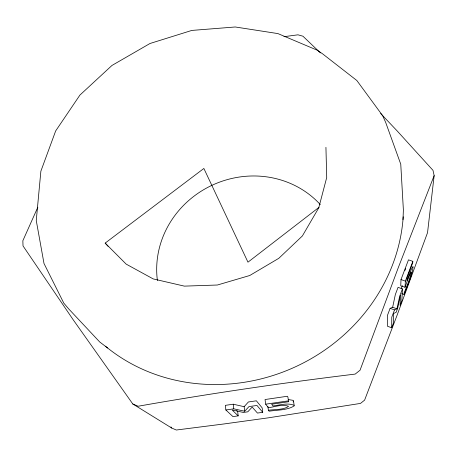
<?xml version="1.0" encoding="UTF-8"?>
<svg xmlns="http://www.w3.org/2000/svg" width="457" height="457" viewBox="0 0 457 457"><rect width="100%" height="100%" fill="white"/><g stroke="black" fill="none" stroke-linecap="round" stroke-linejoin="round"><path stroke-width="0.69" d="M391.666 327.772L391.775 317.181L394.511 309.926L396.939 308.818L399.726 296.09L402.44 288.904L398.058 287.362L395.345 294.537L392.649 307.275L390.118 308.344L387.37 315.587L387.456 326.229L391.666 327.772L393.471 322.968L393.637 313.485L396.162 312.262L397.659 308.281L400.509 295.256L400.086 305.373L401.874 300.609L402.44 288.904M402.994 219.657L403.382 209.934L400.76 164.194L385.674 122.402L382.703 115.77L356.831 80.501L322.488 53.766L317.301 50.224L277.919 33.59L235.258 26.98L191.814 30.425L149.976 43.506L111.982 65.442L79.918 95.085L55.663 130.942L40.873 171.175L36.257 220.542L44.003 263.5L63.791 303.117L68.607 308.795L99.683 341.945L107.635 348M404.097 294.479C407.484 285.391 411.854 276.382 413.151 266.711L412.631 266.842L411.471 269.03L406.919 280.787L407.107 277.725L412.717 262.849L412.831 261.335L408.484 259.844L401.006 279.587L400.749 285.779L405.022 287.282L408.798 276.793L411.077 271.995L411.123 273.377L408.449 282.169L404.182 292.897L404.097 294.479L401.703 293.634M405.022 287.282L405.376 281.118L412.831 261.335M380.687 113.536L397.264 131.033L432.996 170.352L434.15 175.625L427.541 232.67L396.865 315.827L364.6 400.138L360.504 403.411L268.179 417.858L224.016 423.953L176.311 430.02L171.741 428.055L132.793 403.977L73.131 319.689L23.021 245.912L22.85 240.742L37.834 207.198M404.965 270.401L405.696 268.465M434.15 175.625L398.338 267.511L360.047 370.221L355.198 374.083C282.569 382.915 210.157 393.511 138.105 406.244L132.793 403.977M402.377 285.642L401.217 288.47M293.091 401.977L293.565 401.389L292.937 400.315L288.51 399.589M244.141 406.696L248.402 401.971L256.366 400.806L262.152 407.85L262.729 412.3L257.457 413.065L252.173 407.078L247.78 411.814L243.415 412.448L232.15 409.998L238.188 415.864L232.979 416.618L225.872 409.986L225.347 405.353L233.236 404.199L244.141 406.696L244.689 411.237L233.773 408.832L225.872 409.986M244.689 411.237L248.974 406.61L256.954 405.445L262.729 412.3M318.975 207.369L247.968 262.175L203.868 168.462L105.179 243.09L108.023 246.289M288.561 401.743L287.91 397.116L287.384 396.253L265.049 399.532L265.654 404.177L288.036 400.909L288.561 401.743L271.698 404.205L273 405.959C279.821 405.148 287.613 402.52 294.137 405.33L294.205 405.896C286.95 410.437 277.422 409.866 269.122 411.203L268.396 410.289L267.893 406.444M283.951 36.691L297.964 34.818L302.945 36.212L320.408 52.903M268.396 410.289C274.914 409.272 282.586 410.072 288.367 406.57L288.304 406.199C282.015 403.994 274.806 406.919 268.425 407.73L265.654 404.177M401.006 279.587L405.376 281.118M392.649 307.275L396.939 308.818M390.118 308.344L394.511 309.926M236.652 410.415L237.663 411.42L238.188 415.864M105.179 243.09L126.178 264.123L153.181 278.907L184.36 286.128L217.401 285.014L249.745 275.508L278.821 258.308L302.374 235.961L318.752 207.832L326.715 177.516L325.932 147.331M170.935 426.889L171.741 428.055M293.497 400.812L294.137 405.33M233.236 404.199L233.773 408.832M157.408 280.541A93.736 88.39 -25.2 0 1 212.157 185.222A93.736 88.39 -25.2 0 1 320.306 204.599M403.211 216.795A179.407 164.766 -25.2 0 1 291.572 368.536A179.407 164.766 -25.2 0 1 105.43 346.206"/></g></svg>
